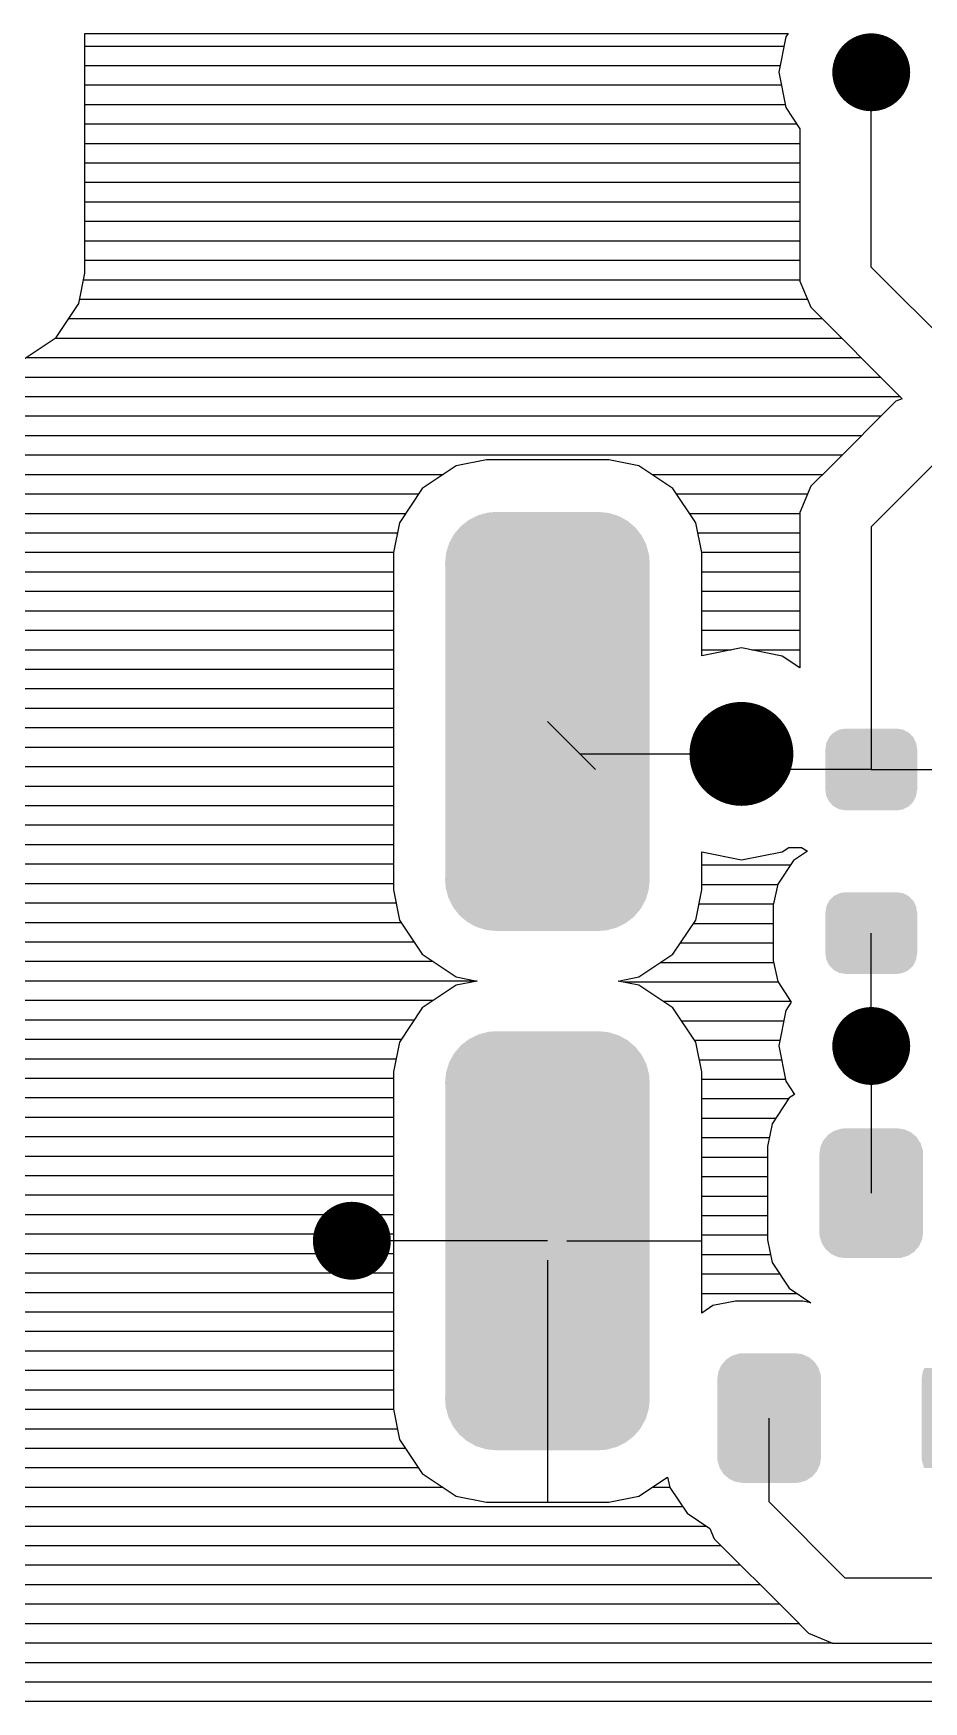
# Model space of a CAD drawing. Extents: x 295 to 953, y 10 to 290.
# Drawn here: x 577.4 to 596.56, y 219.46 to 255.36 of the extents above; entities that cross this region are included whole.
import ezdxf

# ---------------------------------------------------------------- set-up
doc = ezdxf.new("R2010")
doc.units = 0
doc.header["$LTSCALE"] = 5
doc.header["$MEASUREMENT"] = 0
doc.layers.get('0').update_dxf_attribs({"linetype": 'CONTINUOUS', "lineweight": 25})
doc.layers.add('DV-DPO-A6_BOT', color=7, linetype='CONTINUOUS')

msp = doc.modelspace()

# ---------------------------------------------------------------- linework, layer by layer
for points, const_width in [([(595.848, 254.522, -1), (595.01, 254.522, -1)], 0.838), ([(593.194, 239.853, -1), (592.076, 239.853, -1)], 1.118), ([(595.848, 233.567, -1), (595.01, 233.567, -1)], 0.838), ([(584.672, 229.376, -1), (583.834, 229.376, -1)], 0.838)]:
    msp.add_lwpolyline(points, format="xyb", close=True, dxfattribs=dict(const_width=const_width))
for points in [[(590.318, 244.755), (590.185, 244.867), (586.598, 244.755), (586.742, 244.867)], [(590.185, 244.867), (590.142, 244.891), (586.742, 244.867), (586.772, 244.891)], [(590.142, 244.891), (589.991, 244.974), (586.772, 244.891), (586.938, 244.974)], [(589.991, 244.974), (589.939, 244.99), (586.938, 244.974), (586.971, 244.99)], [(589.939, 244.99), (589.779, 245.039), (586.971, 244.99), (587.156, 245.039)], [(589.779, 245.039), (589.701, 245.047), (587.156, 245.039), (587.185, 245.047)], [(589.701, 245.047), (589.559, 245.061), (587.185, 245.047), (587.363, 245.061)], [(590.57, 244.392), (590.491, 244.55), (586.347, 244.392), (586.434, 244.55)], [(590.491, 244.55), (590.463, 244.586), (586.434, 244.55), (586.454, 244.586)], [(590.463, 244.586), (590.354, 244.724), (586.454, 244.586), (586.572, 244.724)], [(590.354, 244.724), (590.318, 244.755), (586.572, 244.724), (586.598, 244.755)], [(590.648, 244.138), (590.636, 244.181), (586.277, 244.138), (586.281, 244.181)], [(590.636, 244.181), (590.59, 244.352), (586.281, 244.181), (586.335, 244.352)], [(590.59, 244.352), (590.57, 244.392), (586.335, 244.352), (586.347, 244.392)], [(590.662, 243.96), (590.648, 244.138), (586.259, 243.96), (586.277, 244.138)], [(590.66, 243.882), (590.662, 243.96), (586.262, 243.882), (586.259, 243.96)], [(590.66, 237.221), (590.66, 243.882), (586.262, 237.221), (586.262, 243.882)], [(596.391, 240.097), (596.337, 240.209), (594.465, 240.097), (594.523, 240.209)], [(596.337, 240.209), (596.326, 240.221), (594.523, 240.209), (594.529, 240.221)], [(596.326, 240.221), (596.24, 240.31), (594.529, 240.221), (594.62, 240.31)], [(596.24, 240.31), (596.224, 240.318), (594.62, 240.31), (594.629, 240.318)], [(596.224, 240.318), (596.117, 240.375), (594.629, 240.318), (594.746, 240.375)], [(596.117, 240.375), (596.09, 240.379), (594.746, 240.375), (594.755, 240.379)], [(596.09, 240.379), (595.979, 240.398), (594.755, 240.379), (594.878, 240.398)], [(596.418, 239.076), (596.418, 239.959), (594.44, 239.076), (594.44, 239.959)], [(596.415, 239.959), (596.397, 240.083), (594.443, 239.959), (594.463, 240.083)], [(596.397, 240.083), (596.391, 240.097), (594.463, 240.083), (594.465, 240.097)], [(596.395, 238.953), (596.415, 239.076), (594.46, 238.953), (594.443, 239.076)], [(596.393, 238.939), (596.395, 238.953), (594.467, 238.939), (594.46, 238.953)], [(596.335, 238.827), (596.393, 238.939), (594.521, 238.827), (594.467, 238.939)], [(596.329, 238.815), (596.335, 238.827), (594.532, 238.815), (594.521, 238.827)], [(596.237, 238.726), (596.329, 238.815), (594.617, 238.726), (594.532, 238.815)], [(596.229, 238.717), (596.237, 238.726), (594.634, 238.717), (594.617, 238.726)], [(596.112, 238.661), (596.229, 238.717), (594.741, 238.661), (594.634, 238.717)], [(596.103, 238.656), (596.112, 238.661), (594.767, 238.656), (594.741, 238.661)], [(595.979, 238.638), (596.103, 238.656), (594.878, 238.638), (594.767, 238.656)], [(590.662, 237.143), (590.66, 237.221), (586.259, 237.143), (586.262, 237.221)], [(590.644, 236.965), (590.662, 237.143), (586.273, 236.965), (586.259, 237.143)], [(590.64, 236.922), (590.644, 236.965), (586.285, 236.922), (586.273, 236.965)], [(590.587, 236.751), (590.64, 236.922), (586.331, 236.751), (586.285, 236.922)], [(590.574, 236.711), (590.587, 236.751), (586.351, 236.711), (586.331, 236.751)], [(590.487, 236.553), (590.574, 236.711), (586.43, 236.553), (586.351, 236.711)], [(596.391, 236.577), (596.337, 236.689), (594.465, 236.577), (594.523, 236.689)], [(596.337, 236.689), (596.326, 236.701), (594.523, 236.689), (594.529, 236.701)], [(596.326, 236.701), (596.24, 236.789), (594.529, 236.701), (594.62, 236.789)], [(596.24, 236.789), (596.224, 236.798), (594.62, 236.789), (594.629, 236.798)], [(596.224, 236.798), (596.117, 236.854), (594.629, 236.798), (594.746, 236.854)], [(596.117, 236.854), (596.09, 236.859), (594.746, 236.854), (594.755, 236.859)], [(596.09, 236.859), (595.979, 236.877), (594.755, 236.859), (594.878, 236.877)], [(590.467, 236.517), (590.487, 236.553), (586.459, 236.517), (586.43, 236.553)], [(590.35, 236.379), (590.467, 236.517), (586.567, 236.379), (586.459, 236.517)], [(590.323, 236.348), (590.35, 236.379), (586.603, 236.348), (586.567, 236.379)], [(590.179, 236.236), (590.323, 236.348), (586.736, 236.236), (586.603, 236.348)], [(596.418, 235.556), (596.418, 236.439), (594.44, 235.556), (594.44, 236.439)], [(596.415, 236.439), (596.397, 236.563), (594.443, 236.439), (594.463, 236.563)], [(596.397, 236.563), (596.391, 236.577), (594.463, 236.563), (594.465, 236.577)], [(590.149, 236.212), (590.179, 236.236), (586.78, 236.212), (586.736, 236.236)], [(589.983, 236.129), (590.149, 236.212), (586.93, 236.129), (586.78, 236.212)], [(589.95, 236.113), (589.983, 236.129), (586.983, 236.113), (586.93, 236.129)], [(589.766, 236.064), (589.95, 236.113), (587.142, 236.064), (586.983, 236.113)], [(589.736, 236.056), (589.766, 236.064), (587.221, 236.056), (587.142, 236.064)], [(589.559, 236.042), (589.736, 236.056), (587.363, 236.042), (587.221, 236.056)], [(596.395, 235.432), (596.415, 235.556), (594.46, 235.432), (594.443, 235.556)], [(596.393, 235.418), (596.395, 235.432), (594.467, 235.418), (594.46, 235.432)], [(596.335, 235.306), (596.393, 235.418), (594.521, 235.306), (594.467, 235.418)], [(596.329, 235.294), (596.335, 235.306), (594.532, 235.294), (594.521, 235.306)], [(596.237, 235.206), (596.329, 235.294), (594.617, 235.206), (594.532, 235.294)], [(596.229, 235.197), (596.237, 235.206), (594.634, 235.197), (594.617, 235.206)], [(596.112, 235.14), (596.229, 235.197), (594.741, 235.14), (594.634, 235.197)], [(596.103, 235.136), (596.112, 235.14), (594.767, 235.136), (594.741, 235.14)], [(595.979, 235.117), (596.103, 235.136), (594.878, 235.117), (594.767, 235.136)], [(590.142, 233.715), (589.991, 233.798), (586.772, 233.715), (586.938, 233.798)], [(589.991, 233.798), (589.939, 233.814), (586.938, 233.798), (586.971, 233.814)], [(589.939, 233.814), (589.779, 233.863), (586.971, 233.814), (587.156, 233.863)], [(589.779, 233.863), (589.701, 233.871), (587.156, 233.863), (587.185, 233.871)], [(589.701, 233.871), (589.559, 233.885), (587.185, 233.871), (587.363, 233.885)], [(590.57, 233.216), (590.491, 233.374), (586.347, 233.216), (586.434, 233.374)], [(590.491, 233.374), (590.463, 233.41), (586.434, 233.374), (586.454, 233.41)], [(590.463, 233.41), (590.354, 233.548), (586.454, 233.41), (586.572, 233.548)], [(590.354, 233.548), (590.318, 233.579), (586.572, 233.548), (586.598, 233.579)], [(590.318, 233.579), (590.185, 233.691), (586.598, 233.579), (586.742, 233.691)], [(590.185, 233.691), (590.142, 233.715), (586.742, 233.691), (586.772, 233.715)], [(590.636, 233.005), (590.59, 233.176), (586.281, 233.005), (586.335, 233.176)], [(590.59, 233.176), (590.57, 233.216), (586.335, 233.176), (586.347, 233.216)], [(590.662, 232.784), (590.648, 232.962), (586.259, 232.784), (586.277, 232.962)], [(590.66, 232.706), (590.662, 232.784), (586.262, 232.706), (586.259, 232.784)], [(590.66, 226.045), (590.66, 232.706), (586.262, 226.045), (586.262, 232.706)], [(590.648, 232.962), (590.636, 233.005), (586.277, 232.962), (586.281, 233.005)], [(596.453, 231.536), (596.407, 231.606), (594.398, 231.536), (594.458, 231.606)], [(596.407, 231.606), (596.348, 231.656), (594.458, 231.606), (594.501, 231.656)], [(596.348, 231.656), (596.287, 231.708), (594.501, 231.656), (594.58, 231.708)], [(596.287, 231.708), (596.212, 231.742), (594.58, 231.708), (594.633, 231.742)], [(596.212, 231.742), (596.144, 231.773), (594.633, 231.742), (594.733, 231.773)], [(596.144, 231.773), (596.035, 231.788), (594.733, 231.773), (594.784, 231.788)], [(596.035, 231.788), (595.988, 231.795), (594.784, 231.788), (594.87, 231.795)], [(596.546, 231.236), (596.54, 231.323), (594.311, 231.236), (594.324, 231.323)], [(596.546, 229.56), (596.546, 231.236), (594.311, 229.56), (594.311, 231.236)], [(596.54, 231.323), (596.518, 231.392), (594.324, 231.323), (594.334, 231.392)], [(596.518, 231.392), (596.494, 231.474), (594.334, 231.392), (594.37, 231.474)], [(596.494, 231.474), (596.453, 231.536), (594.37, 231.474), (594.398, 231.536)], [(596.534, 229.474), (596.546, 229.56), (594.318, 229.474), (594.311, 229.56)], [(596.524, 229.404), (596.534, 229.474), (594.339, 229.404), (594.318, 229.474)], [(596.488, 229.323), (596.524, 229.404), (594.364, 229.323), (594.339, 229.404)], [(596.459, 229.26), (596.488, 229.323), (594.405, 229.26), (594.364, 229.323)], [(596.4, 229.191), (596.459, 229.26), (594.451, 229.191), (594.405, 229.26)], [(596.357, 229.14), (596.4, 229.191), (594.509, 229.14), (594.451, 229.191)], [(596.277, 229.088), (596.357, 229.14), (594.57, 229.088), (594.509, 229.14)], [(596.225, 229.054), (596.277, 229.088), (594.646, 229.054), (594.57, 229.088)], [(596.125, 229.023), (596.225, 229.054), (594.714, 229.023), (594.646, 229.054)], [(596.074, 229.008), (596.125, 229.023), (594.823, 229.008), (594.714, 229.023)], [(595.988, 229.001), (596.074, 229.008), (594.87, 229.001), (594.823, 229.008)], [(594.015, 226.903), (593.948, 226.934), (592.437, 226.903), (592.537, 226.934)], [(593.948, 226.934), (593.839, 226.949), (592.537, 226.934), (592.588, 226.949)], [(593.839, 226.949), (593.792, 226.956), (592.588, 226.949), (592.674, 226.956)], [(594.344, 226.484), (594.322, 226.553), (592.128, 226.484), (592.137, 226.553)], [(594.322, 226.553), (594.298, 226.634), (592.137, 226.553), (592.174, 226.634)], [(594.298, 226.634), (594.257, 226.697), (592.174, 226.634), (592.202, 226.697)], [(594.257, 226.697), (594.211, 226.766), (592.202, 226.697), (592.262, 226.766)], [(594.211, 226.766), (594.152, 226.817), (592.262, 226.766), (592.305, 226.817)], [(594.152, 226.817), (594.091, 226.869), (592.305, 226.817), (592.384, 226.869)], [(594.091, 226.869), (594.015, 226.903), (592.384, 226.869), (592.437, 226.903)], [(598.741, 226.484), (598.72, 226.553), (596.525, 226.484), (596.535, 226.553)], [(598.72, 226.553), (598.695, 226.634), (596.535, 226.553), (596.572, 226.634)], [(594.35, 226.397), (594.344, 226.484), (592.115, 226.397), (592.128, 226.484)], [(594.35, 224.721), (594.35, 226.397), (592.115, 224.721), (592.115, 226.397)], [(598.748, 226.397), (598.741, 226.484), (596.513, 226.397), (596.525, 226.484)], [(598.748, 224.721), (598.748, 226.397), (596.513, 224.721), (596.513, 226.397)], [(590.662, 225.967), (590.66, 226.045), (586.259, 225.967), (586.262, 226.045)], [(590.644, 225.789), (590.662, 225.967), (586.273, 225.789), (586.259, 225.967)], [(590.64, 225.746), (590.644, 225.789), (586.285, 225.746), (586.273, 225.789)], [(590.587, 225.575), (590.64, 225.746), (586.331, 225.575), (586.285, 225.746)], [(590.574, 225.535), (590.587, 225.575), (586.351, 225.535), (586.331, 225.575)], [(590.487, 225.377), (590.574, 225.535), (586.43, 225.377), (586.351, 225.535)], [(590.467, 225.341), (590.487, 225.377), (586.459, 225.341), (586.43, 225.377)], [(590.35, 225.203), (590.467, 225.341), (586.567, 225.203), (586.459, 225.341)], [(590.323, 225.172), (590.35, 225.203), (586.603, 225.172), (586.567, 225.203)], [(590.179, 225.06), (590.323, 225.172), (586.736, 225.06), (586.603, 225.172)], [(590.149, 225.036), (590.179, 225.06), (586.78, 225.036), (586.736, 225.06)], [(589.983, 224.953), (590.149, 225.036), (586.93, 224.953), (586.78, 225.036)], [(589.95, 224.937), (589.983, 224.953), (586.983, 224.937), (586.93, 224.953)], [(589.766, 224.888), (589.95, 224.937), (587.142, 224.888), (586.983, 224.937)], [(589.736, 224.88), (589.766, 224.888), (587.221, 224.88), (587.142, 224.888)], [(589.559, 224.866), (589.736, 224.88), (587.363, 224.866), (587.221, 224.88)], [(594.338, 224.634), (594.35, 224.721), (592.122, 224.634), (592.115, 224.721)], [(594.328, 224.565), (594.338, 224.634), (592.143, 224.565), (592.122, 224.634)], [(594.291, 224.484), (594.328, 224.565), (592.168, 224.484), (592.143, 224.565)], [(594.263, 224.421), (594.291, 224.484), (592.209, 224.421), (592.168, 224.484)], [(594.204, 224.352), (594.263, 224.421), (592.254, 224.352), (592.209, 224.421)], [(598.736, 224.634), (598.748, 224.721), (596.52, 224.634), (596.513, 224.721)], [(598.726, 224.565), (598.736, 224.634), (596.541, 224.565), (596.52, 224.634)], [(598.689, 224.484), (598.726, 224.565), (596.566, 224.484), (596.541, 224.565)], [(594.161, 224.301), (594.204, 224.352), (592.313, 224.301), (592.254, 224.352)], [(594.081, 224.249), (594.161, 224.301), (592.374, 224.249), (592.313, 224.301)], [(594.029, 224.215), (594.081, 224.249), (592.45, 224.215), (592.374, 224.249)], [(593.929, 224.184), (594.029, 224.215), (592.518, 224.184), (592.45, 224.215)], [(593.878, 224.169), (593.929, 224.184), (592.627, 224.169), (592.518, 224.184)], [(593.792, 224.162), (593.878, 224.169), (592.674, 224.162), (592.627, 224.169)]]:
    msp.add_solid(points)
at = {"layer": 'DV-DPO-A6_BOT'}
for p, q in [((578.508, 250.196), (578.508, 255.36)), ((578.508, 255.36), (593.641, 255.36)), ((593.59, 255.287), (593.44, 254.522)), ((593.641, 255.36), (593.59, 255.287)), ((593.551, 255.08), (578.508, 255.08)), ((593.468, 254.661), (578.508, 254.661)), ((593.495, 254.242), (578.508, 254.242)), ((593.44, 254.522), (593.59, 253.762)), ((595.429, 250.331), (595.429, 254.522)), ((593.579, 253.823), (578.508, 253.823)), ((593.59, 253.762), (593.892, 253.303)), ((593.825, 253.404), (578.508, 253.404)), ((593.892, 253.303), (593.892, 250.638)), ((593.892, 252.985), (578.508, 252.985)), ((593.892, 252.566), (578.508, 252.566)), ((593.892, 252.147), (578.508, 252.147)), ((593.892, 251.728), (578.508, 251.728)), ((593.892, 251.309), (578.508, 251.309)), ((593.892, 250.889), (578.508, 250.889)), ((593.892, 250.638), (593.892, 250.029)), ((593.892, 250.47), (578.508, 250.47)), ((597.189, 248.57), (595.429, 250.331)), ((578.38, 249.548), (578.508, 250.196)), ((593.892, 250.051), (578.48, 250.051)), ((593.892, 250.029), (594.127, 249.464)), ((577.888, 248.816), (578.38, 249.548)), ((594.06, 249.632), (578.397, 249.632)), ((594.378, 249.213), (578.156, 249.213)), ((594.127, 249.464), (596.094, 247.497)), ((577.156, 248.325), (577.888, 248.816)), ((594.797, 248.794), (577.86, 248.794)), ((595.217, 248.375), (577.234, 248.375)), ((595.636, 247.956), (547.562, 247.956)), ((596.055, 247.537), (547.143, 247.537)), ((595.96, 247.442), (594.563, 246.045)), ((596.094, 247.497), (595.96, 247.442)), ((595.636, 247.118), (546.724, 247.118)), ((595.217, 246.698), (546.305, 246.698)), ((594.797, 246.279), (545.886, 246.279)), ((586.499, 246.05), (585.762, 245.564)), ((587.147, 246.179), (586.499, 246.05)), ((589.779, 246.179), (587.147, 246.179)), ((590.428, 246.05), (589.779, 246.179)), ((591.16, 245.564), (590.428, 246.05)), ((594.563, 246.045), (594.127, 245.614)), ((595.429, 244.743), (596.826, 246.14)), ((586.214, 245.86), (575.312, 245.86)), ((594.378, 245.86), (590.713, 245.86)), ((594.127, 245.614), (593.892, 245.05)), ((585.683, 245.441), (575.843, 245.441)), ((585.762, 245.564), (585.275, 244.826)), ((591.651, 244.826), (591.16, 245.564)), ((594.06, 245.441), (591.243, 245.441)), ((585.404, 245.022), (576.122, 245.022)), ((593.892, 245.022), (591.523, 245.022)), ((593.892, 245.05), (593.892, 241.703)), ((585.231, 244.603), (576.296, 244.603)), ((585.275, 244.826), (585.147, 244.184)), ((591.78, 244.184), (591.651, 244.826)), ((593.892, 244.603), (591.696, 244.603)), ((595.429, 244.743), (595.429, 239.518)), ((585.147, 244.184), (576.379, 244.184)), ((585.147, 244.184), (585.147, 236.925)), ((593.892, 244.184), (591.78, 244.184)), ((591.78, 241.965), (591.78, 244.184)), ((585.147, 243.765), (576.379, 243.765)), ((593.892, 243.765), (591.78, 243.765)), ((585.147, 243.346), (576.379, 243.346)), ((593.892, 243.346), (591.78, 243.346)), ((585.147, 242.927), (576.379, 242.927)), ((593.892, 242.927), (591.78, 242.927)), ((585.147, 242.507), (576.379, 242.507)), ((593.892, 242.507), (591.78, 242.507)), ((585.147, 242.088), (576.379, 242.088)), ((592.635, 242.133), (591.78, 241.965)), ((592.417, 242.088), (591.78, 242.088)), ((593.512, 241.96), (592.635, 242.133)), ((593.892, 242.088), (592.858, 242.088)), ((585.147, 241.669), (576.379, 241.669)), ((593.892, 241.703), (593.512, 241.96)), ((585.147, 241.25), (576.379, 241.25)), ((585.147, 240.831), (576.379, 240.831)), ((589.494, 239.518), (588.461, 240.552)), ((588.461, 240.552), (589.159, 239.853)), ((585.147, 240.412), (576.379, 240.412)), ((585.147, 239.993), (576.379, 239.993)), ((589.159, 239.853), (592.635, 239.853)), ((589.494, 239.518), (589.159, 239.853)), ((592.976, 239.518), (592.635, 239.853)), ((585.147, 239.574), (576.379, 239.574)), ((595.429, 239.518), (592.976, 239.518)), ((595.429, 239.518), (598.223, 239.518)), ((585.147, 239.155), (576.379, 239.155)), ((585.147, 238.736), (576.379, 238.736)), ((585.147, 238.316), (576.379, 238.316)), ((585.147, 237.897), (576.379, 237.897)), ((591.78, 236.925), (591.78, 237.746)), ((591.78, 237.746), (592.635, 237.573)), ((592.635, 237.573), (593.512, 237.746)), ((593.512, 237.746), (593.652, 237.841)), ((593.652, 237.841), (593.926, 237.841)), ((594.054, 237.758), (593.758, 237.562)), ((593.926, 237.841), (594.054, 237.758)), ((585.147, 237.478), (576.379, 237.478)), ((593.691, 237.456), (591.78, 237.456)), ((593.758, 237.562), (593.417, 237.048)), ((585.147, 237.059), (576.379, 237.059)), ((593.412, 237.037), (591.78, 237.037)), ((593.417, 237.048), (593.322, 236.595)), ((585.203, 236.64), (576.324, 236.64)), ((585.147, 236.925), (585.275, 236.277)), ((591.651, 236.277), (591.78, 236.925)), ((593.328, 236.618), (591.718, 236.618)), ((585.275, 236.277), (585.762, 235.545)), ((591.16, 235.545), (591.651, 236.277)), ((593.322, 236.595), (593.322, 235.405)), ((585.309, 236.221), (576.217, 236.221)), ((593.322, 236.199), (591.601, 236.199)), ((595.429, 233.567), (595.429, 235.997)), ((585.594, 235.802), (575.932, 235.802)), ((585.762, 235.545), (586.499, 235.053)), ((590.428, 235.053), (591.16, 235.545)), ((593.322, 235.779), (591.322, 235.779)), ((586.002, 235.383), (575.524, 235.383)), ((593.333, 235.36), (590.891, 235.36)), ((593.322, 235.405), (593.417, 234.952)), ((586.946, 234.964), (575.022, 234.964)), ((586.499, 234.874), (585.762, 234.388)), ((586.499, 235.053), (586.946, 234.964)), ((586.946, 234.964), (586.499, 234.874)), ((589.981, 234.964), (590.428, 235.053)), ((590.428, 234.874), (589.981, 234.964)), ((593.417, 234.941), (590.092, 234.941)), ((591.16, 234.388), (590.428, 234.874)), ((593.417, 234.952), (593.708, 234.511)), ((586.002, 234.545), (575.524, 234.545)), ((593.702, 234.522), (590.953, 234.522)), ((593.708, 234.511), (593.59, 234.332)), ((585.594, 234.125), (575.932, 234.125)), ((585.762, 234.388), (585.275, 233.65)), ((591.651, 233.65), (591.16, 234.388)), ((593.546, 234.103), (591.35, 234.103)), ((593.59, 234.332), (593.44, 233.567)), ((585.309, 233.706), (576.217, 233.706)), ((585.275, 233.65), (585.147, 233.008)), ((593.462, 233.684), (591.629, 233.684)), ((591.78, 233.008), (591.651, 233.65)), ((593.44, 233.567), (593.59, 232.807)), ((595.429, 233.567), (595.429, 230.398)), ((585.203, 233.287), (576.324, 233.287)), ((593.495, 233.265), (591.73, 233.265)), ((585.147, 232.868), (576.379, 232.868)), ((585.147, 233.008), (585.147, 225.749)), ((591.78, 227.817), (591.78, 233.008)), ((593.579, 232.846), (591.78, 232.846)), ((593.59, 232.807), (593.78, 232.522)), ((585.147, 232.449), (576.379, 232.449)), ((593.652, 232.427), (591.78, 232.427)), ((593.663, 232.449), (593.294, 231.89)), ((593.78, 232.522), (593.663, 232.449)), ((585.147, 232.03), (576.379, 232.03)), ((593.373, 232.008), (591.78, 232.008)), ((585.147, 231.611), (576.379, 231.611)), ((593.233, 231.588), (591.78, 231.588)), ((593.294, 231.89), (593.194, 231.404)), ((593.194, 231.404), (593.194, 229.398)), ((585.147, 231.192), (576.379, 231.192)), ((593.194, 231.169), (591.78, 231.169)), ((585.147, 230.773), (576.379, 230.773)), ((593.194, 230.75), (591.78, 230.75)), ((585.147, 230.354), (576.379, 230.354)), ((593.194, 230.331), (591.78, 230.331)), ((585.147, 229.934), (576.379, 229.934)), ((593.194, 229.912), (591.78, 229.912)), ((585.147, 229.515), (576.379, 229.515)), ((593.194, 229.493), (591.78, 229.493)), ((585.147, 229.096), (576.379, 229.096)), ((588.461, 229.376), (584.253, 229.376)), ((588.042, 229.376), (585.147, 229.376)), ((588.88, 229.376), (591.78, 229.376)), ((593.261, 229.074), (591.78, 229.074)), ((593.194, 229.398), (593.294, 228.906)), ((588.461, 228.957), (588.461, 223.748)), ((593.294, 228.906), (593.663, 228.353)), ((585.147, 228.677), (576.379, 228.677)), ((593.462, 228.655), (591.78, 228.655)), ((593.663, 228.353), (594.132, 228.04)), ((585.147, 228.258), (576.379, 228.258)), ((593.836, 228.236), (591.78, 228.236)), ((592.506, 228.074), (592.02, 227.979)), ((593.954, 228.074), (592.506, 228.074)), ((594.132, 228.04), (593.954, 228.074)), ((585.147, 227.839), (576.379, 227.839)), ((592.02, 227.979), (591.78, 227.817)), ((585.147, 227.42), (576.379, 227.42)), ((585.147, 227.001), (576.379, 227.001)), ((585.147, 226.582), (576.379, 226.582)), ((585.147, 226.163), (576.379, 226.163)), ((585.147, 225.743), (576.379, 225.743)), ((585.147, 225.749), (585.275, 225.101)), ((593.233, 223.754), (593.233, 225.559)), ((585.231, 225.324), (576.296, 225.324)), ((585.404, 224.905), (576.122, 224.905)), ((585.275, 225.101), (585.762, 224.369)), ((585.683, 224.486), (575.843, 224.486)), ((586.214, 224.067), (575.312, 224.067)), ((585.762, 224.369), (586.499, 223.877)), ((590.428, 223.877), (591.048, 224.291)), ((591.093, 224.067), (590.713, 224.067)), ((591.048, 224.291), (591.093, 224.067)), ((591.093, 224.067), (591.467, 223.514)), ((586.499, 223.877), (587.147, 223.748)), ((587.147, 223.748), (589.779, 223.748)), ((589.779, 223.748), (590.428, 223.877)), ((594.87, 222.111), (593.233, 223.754)), ((591.372, 223.648), (535.408, 223.648)), ((591.467, 223.514), (591.953, 223.184)), ((591.886, 223.229), (535.341, 223.229)), ((591.953, 223.184), (592.048, 222.961)), ((592.048, 222.961), (593.691, 221.323)), ((592.199, 222.81), (535.257, 222.81)), ((592.618, 222.391), (535.112, 222.391)), ((593.037, 221.972), (534.833, 221.972)), ((618.898, 222.111), (594.87, 222.111)), ((593.456, 221.552), (534.514, 221.552)), ((593.691, 221.323), (594.082, 220.927)), ((593.875, 221.133), (533.888, 221.133)), ((594.082, 220.927), (594.596, 220.714)), ((594.596, 220.714), (533.698, 220.714)), ((594.596, 220.714), (618.323, 220.714)), ((618.742, 220.295), (534.33, 220.295)), ((619.161, 219.876), (534.749, 219.876)), ((619.58, 219.457), (543.388, 219.457))]:
    msp.add_line(p, q, dxfattribs=at)

doc.saveas('drawing.dxf')
